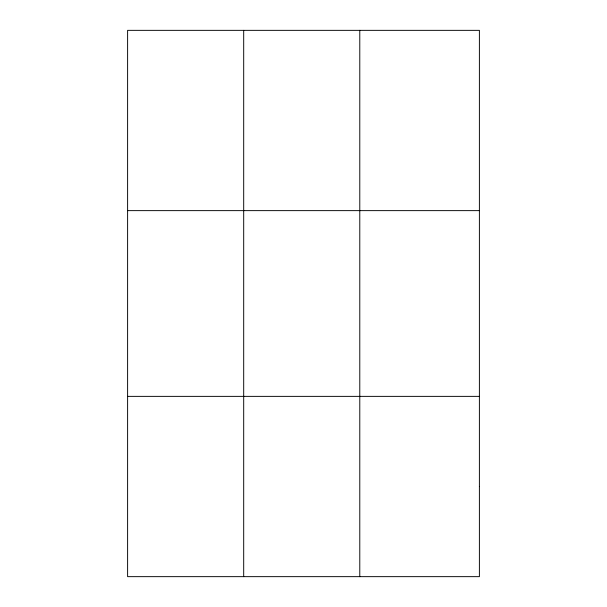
<?xml version="1.0" encoding="UTF-8"?>
<svg xmlns="http://www.w3.org/2000/svg" width="607" height="607" viewBox="0 0 607 607"><rect width="100%" height="100%" fill="white"/><g stroke="black" fill="none" stroke-linecap="round" stroke-linejoin="round"><path stroke-width="0.91" d="M359.784 576.65L359.784 30.35M127.607 210.629L479.393 210.629M127.607 396.371L479.393 396.371M243.695 30.35L243.695 576.65M479.393 486.511L479.393 576.65L127.607 576.65L127.607 30.35L479.393 30.35L479.393 486.511"/></g></svg>
